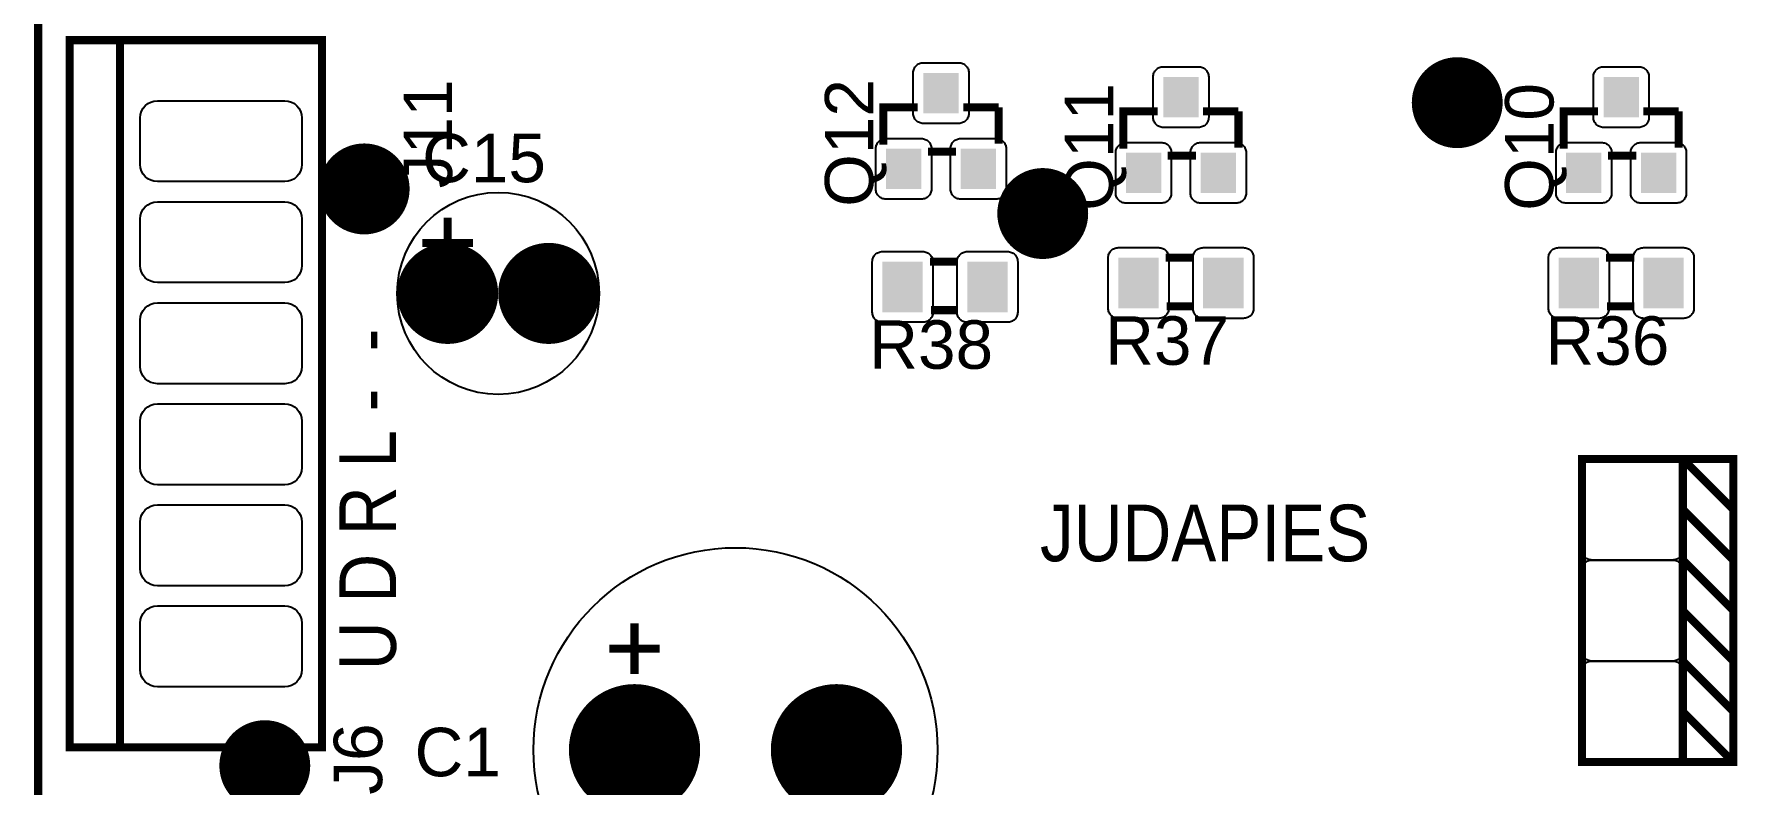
# Model space of a CAD drawing. Header units: inches. Extents: x -2.29 to 2.29, y -2.44 to 2.44.
# Drawn here: x -2.291 to -0.6, y 0.068 to 0.811 of the extents above; entities that cross this region are included whole.
import ezdxf

# ---------------------------------------------------------------- set-up
doc = ezdxf.new("R2010")
doc.units = ezdxf.units.IN
doc.layers.get('0').update_dxf_attribs({"linetype": 'CONTINUOUS'})

# ---------------------------------------------------------------- blocks, each defined once
blk = doc.blocks.new('RPAD')
blk.add_trace([(-0.5, -0.5), (-0.5, 0.5), (0.5, -0.5), (0.5, 0.5)])
blk = doc.blocks.new('EPAD')
at = {"const_width": 0.5}
blk.add_lwpolyline([(-0.25, 0, 1), (0.25, 0, 1)], format="xyb", close=True, dxfattribs=at)

msp = doc.modelspace()

# ---------------------------------------------------------------- linework, layer by layer
at = {"const_width": 0.008}
for points in [[(-2.287402, -2.440945), (2.287402, -2.440945), (2.287402, 2.440945), (-2.287402, 2.440945), (-2.287402, -2.440945)], [(-2.287402, -2.440945), (2.287402, -2.440945), (2.287402, 2.440945), (-2.287402, 2.440945), (-2.287402, -2.440945)], [(-2.287402, -2.440945), (2.287402, -2.440945), (2.287402, 2.440945), (-2.287402, 2.440945), (-2.287402, -2.440945)], [(-2.256299, 0.104724), (-2.006299, 0.104724), (-2.006299, 0.804724), (-2.256299, 0.804724), (-2.256299, 0.104724)], [(-2.256299, 0.104724), (-2.006299, 0.104724), (-2.006299, 0.804724), (-2.256299, 0.804724), (-2.256299, 0.104724)], [(-2.256299, 0.104724), (-2.006299, 0.104724), (-2.006299, 0.804724), (-2.256299, 0.804724), (-2.256299, 0.104724)], [(-2.206299, 0.104724), (-2.206299, 0.804724)], [(-2.206299, 0.104724), (-2.206299, 0.804724)], [(-2.206299, 0.104724), (-2.206299, 0.804724)], [(-1.450319, 0.701311), (-1.450319, 0.738311), (-1.416319, 0.738311)], [(-1.450319, 0.701311), (-1.450319, 0.738311), (-1.416319, 0.738311)], [(-1.450319, 0.701311), (-1.450319, 0.738311), (-1.416319, 0.738311)], [(-1.336319, 0.738311), (-1.371319, 0.738311)], [(-1.336319, 0.738311), (-1.371319, 0.738311)], [(-1.336319, 0.738311), (-1.371319, 0.738311)], [(-1.336319, 0.738311), (-1.336319, 0.702311)], [(-1.336319, 0.738311), (-1.336319, 0.702311)], [(-1.336319, 0.738311), (-1.336319, 0.702311)], [(-1.212732, 0.697374), (-1.212732, 0.734374), (-1.178732, 0.734374)], [(-1.212732, 0.697374), (-1.212732, 0.734374), (-1.178732, 0.734374)], [(-1.212732, 0.697374), (-1.212732, 0.734374), (-1.178732, 0.734374)], [(-1.098732, 0.734374), (-1.133732, 0.734374)], [(-1.098732, 0.734374), (-1.133732, 0.734374)], [(-1.098732, 0.734374), (-1.133732, 0.734374)], [(-1.098732, 0.734374), (-1.098732, 0.698374)], [(-1.098732, 0.734374), (-1.098732, 0.698374)], [(-1.098732, 0.734374), (-1.098732, 0.698374)], [(-0.776732, 0.697374), (-0.776732, 0.734374), (-0.742732, 0.734374)], [(-0.776732, 0.697374), (-0.776732, 0.734374), (-0.742732, 0.734374)], [(-0.776732, 0.697374), (-0.776732, 0.734374), (-0.742732, 0.734374)], [(-0.662732, 0.734374), (-0.697732, 0.734374)], [(-0.662732, 0.734374), (-0.697732, 0.734374)], [(-0.662732, 0.734374), (-0.697732, 0.734374)], [(-0.662732, 0.734374), (-0.662732, 0.698374)], [(-0.662732, 0.734374), (-0.662732, 0.698374)], [(-0.662732, 0.734374), (-0.662732, 0.698374)], [(-1.378319, 0.694311), (-1.406319, 0.694311)], [(-1.378319, 0.694311), (-1.406319, 0.694311)], [(-1.378319, 0.694311), (-1.406319, 0.694311)], [(-1.140732, 0.690374), (-1.168732, 0.690374)], [(-1.140732, 0.690374), (-1.168732, 0.690374)], [(-1.140732, 0.690374), (-1.168732, 0.690374)], [(-0.704732, 0.690374), (-0.732732, 0.690374)], [(-0.704732, 0.690374), (-0.732732, 0.690374)], [(-0.704732, 0.690374), (-0.732732, 0.690374)], [(-1.88189, 0.629043), (-1.88189, 0.579043)], [(-1.88189, 0.629043), (-1.88189, 0.579043)], [(-1.88189, 0.629043), (-1.88189, 0.579043)], [(-1.90689, 0.604043), (-1.85689, 0.604043)], [(-1.90689, 0.604043), (-1.85689, 0.604043)], [(-1.90689, 0.604043), (-1.85689, 0.604043)], [(-1.142732, 0.589374), (-1.170732, 0.589374)], [(-1.142732, 0.589374), (-1.170732, 0.589374)], [(-1.142732, 0.589374), (-1.170732, 0.589374)], [(-0.706732, 0.589374), (-0.734732, 0.589374)], [(-0.706732, 0.589374), (-0.734732, 0.589374)], [(-0.706732, 0.589374), (-0.734732, 0.589374)], [(-1.376382, 0.585437), (-1.404382, 0.585437)], [(-1.376382, 0.585437), (-1.404382, 0.585437)], [(-1.376382, 0.585437), (-1.404382, 0.585437)], [(-1.376382, 0.537437), (-1.403382, 0.537437)], [(-1.376382, 0.537437), (-1.403382, 0.537437)], [(-1.376382, 0.537437), (-1.403382, 0.537437)], [(-1.142732, 0.541374), (-1.169732, 0.541374)], [(-1.142732, 0.541374), (-1.169732, 0.541374)], [(-1.142732, 0.541374), (-1.169732, 0.541374)], [(-0.706732, 0.541374), (-0.733732, 0.541374)], [(-0.706732, 0.541374), (-0.733732, 0.541374)], [(-0.706732, 0.541374), (-0.733732, 0.541374)], [(-0.758661, 0.090157), (-0.658661, 0.090157), (-0.658661, 0.390157), (-0.758661, 0.390157), (-0.758661, 0.090157)], [(-0.758661, 0.090157), (-0.658661, 0.090157), (-0.658661, 0.390157), (-0.758661, 0.390157), (-0.758661, 0.090157)], [(-0.758661, 0.090157), (-0.658661, 0.090157), (-0.658661, 0.390157), (-0.758661, 0.390157), (-0.758661, 0.090157)], [(-0.658661, 0.390157), (-0.608661, 0.390157), (-0.608661, 0.090157), (-0.658661, 0.090157)], [(-0.658661, 0.390157), (-0.608661, 0.340157)], [(-0.658661, 0.390157), (-0.608661, 0.390157), (-0.608661, 0.090157), (-0.658661, 0.090157)], [(-0.658661, 0.390157), (-0.608661, 0.340157)], [(-0.658661, 0.390157), (-0.608661, 0.390157), (-0.608661, 0.090157), (-0.658661, 0.090157)], [(-0.658661, 0.390157), (-0.608661, 0.340157)], [(-0.658661, 0.340157), (-0.608661, 0.290157)], [(-0.658661, 0.340157), (-0.608661, 0.290157)], [(-0.658661, 0.340157), (-0.608661, 0.290157)], [(-0.658661, 0.290157), (-0.608661, 0.240157)], [(-0.658661, 0.290157), (-0.608661, 0.240157)], [(-0.658661, 0.290157), (-0.608661, 0.240157)], [(-0.658661, 0.240157), (-0.608661, 0.190157)], [(-0.658661, 0.240157), (-0.608661, 0.190157)], [(-0.658661, 0.240157), (-0.608661, 0.190157)], [(-1.69685, 0.227362), (-1.69685, 0.177362)], [(-1.69685, 0.227362), (-1.69685, 0.177362)], [(-1.69685, 0.227362), (-1.69685, 0.177362)], [(-1.72185, 0.202362), (-1.67185, 0.202362)], [(-1.72185, 0.202362), (-1.67185, 0.202362)], [(-1.72185, 0.202362), (-1.67185, 0.202362)], [(-0.658661, 0.190157), (-0.608661, 0.140157)], [(-0.658661, 0.190157), (-0.608661, 0.140157)], [(-0.658661, 0.190157), (-0.608661, 0.140157)], [(-0.658661, 0.140157), (-0.608661, 0.090157)], [(-0.658661, 0.140157), (-0.608661, 0.090157)], [(-0.658661, 0.140157), (-0.608661, 0.090157)]]:
    msp.add_lwpolyline(points, dxfattribs=at)
for points in [[(-1.375819, 0.722311), (-1.410819, 0.722311), (-1.411858, 0.722361), (-1.412863, 0.72251), (-1.41383, 0.722752), (-1.414754, 0.723083), (-1.415631, 0.723497), (-1.416455, 0.723992), (-1.417222, 0.724561), (-1.417928, 0.725202), (-1.418569, 0.725908), (-1.419138, 0.726675), (-1.419632, 0.727499), (-1.420047, 0.728376), (-1.420378, 0.7293), (-1.42062, 0.730267), (-1.420769, 0.731272), (-1.420819, 0.732311), (-1.420819, 0.772311), (-1.420769, 0.77335), (-1.42062, 0.774356), (-1.420378, 0.775322), (-1.420047, 0.776246), (-1.419632, 0.777123), (-1.419138, 0.777947), (-1.418569, 0.778714), (-1.417928, 0.77942), (-1.417222, 0.780061), (-1.416455, 0.78063), (-1.415631, 0.781125), (-1.414754, 0.781539), (-1.41383, 0.78187), (-1.412863, 0.782112), (-1.411858, 0.782261), (-1.410819, 0.782311), (-1.375819, 0.782311), (-1.37478, 0.782261), (-1.373774, 0.782112), (-1.372807, 0.78187), (-1.371883, 0.781539), (-1.371007, 0.781125), (-1.370183, 0.78063), (-1.369415, 0.780061), (-1.368709, 0.77942), (-1.368069, 0.778714), (-1.3675, 0.777947), (-1.367006, 0.777123), (-1.366591, 0.776246), (-1.36626, 0.775322), (-1.366018, 0.774356), (-1.365869, 0.77335), (-1.365819, 0.772311), (-1.365819, 0.732311), (-1.365869, 0.731272), (-1.366018, 0.730267), (-1.36626, 0.7293), (-1.366591, 0.728376), (-1.367006, 0.727499), (-1.3675, 0.726675), (-1.368069, 0.725908), (-1.368709, 0.725202), (-1.369415, 0.724561), (-1.370183, 0.723992), (-1.371007, 0.723497), (-1.371883, 0.723083), (-1.372807, 0.722752), (-1.373774, 0.72251), (-1.37478, 0.722361), (-1.375819, 0.722311)], [(-1.138232, 0.718374), (-1.173232, 0.718374), (-1.174272, 0.718424), (-1.175277, 0.718573), (-1.176244, 0.718815), (-1.177168, 0.719146), (-1.178044, 0.71956), (-1.178868, 0.720055), (-1.179636, 0.720624), (-1.180342, 0.721265), (-1.180982, 0.721971), (-1.181551, 0.722738), (-1.182046, 0.723562), (-1.182461, 0.724439), (-1.182791, 0.725363), (-1.183033, 0.72633), (-1.183182, 0.727335), (-1.183232, 0.728374), (-1.183232, 0.768374), (-1.183182, 0.769413), (-1.183033, 0.770419), (-1.182791, 0.771385), (-1.182461, 0.772309), (-1.182046, 0.773186), (-1.181551, 0.77401), (-1.180982, 0.774777), (-1.180342, 0.775483), (-1.179636, 0.776124), (-1.178868, 0.776693), (-1.178044, 0.777188), (-1.177168, 0.777602), (-1.176244, 0.777933), (-1.175277, 0.778175), (-1.174272, 0.778324), (-1.173232, 0.778374), (-1.138232, 0.778374), (-1.137193, 0.778324), (-1.136188, 0.778175), (-1.135221, 0.777933), (-1.134297, 0.777602), (-1.13342, 0.777188), (-1.132596, 0.776693), (-1.131829, 0.776124), (-1.131123, 0.775483), (-1.130483, 0.774777), (-1.129913, 0.77401), (-1.129419, 0.773186), (-1.129004, 0.772309), (-1.128673, 0.771385), (-1.128431, 0.770419), (-1.128283, 0.769413), (-1.128232, 0.768374), (-1.128232, 0.728374), (-1.128283, 0.727335), (-1.128431, 0.72633), (-1.128673, 0.725363), (-1.129004, 0.724439), (-1.129419, 0.723562), (-1.129913, 0.722738), (-1.130483, 0.721971), (-1.131123, 0.721265), (-1.131829, 0.720624), (-1.132596, 0.720055), (-1.13342, 0.71956), (-1.134297, 0.719146), (-1.135221, 0.718815), (-1.136188, 0.718573), (-1.137193, 0.718424), (-1.138232, 0.718374)], [(-0.702232, 0.718374), (-0.737232, 0.718374), (-0.738272, 0.718424), (-0.739277, 0.718573), (-0.740244, 0.718815), (-0.741168, 0.719146), (-0.742044, 0.71956), (-0.742868, 0.720055), (-0.743636, 0.720624), (-0.744342, 0.721265), (-0.744982, 0.721971), (-0.745551, 0.722738), (-0.746046, 0.723562), (-0.746461, 0.724439), (-0.746791, 0.725363), (-0.747033, 0.72633), (-0.747182, 0.727335), (-0.747232, 0.728374), (-0.747232, 0.768374), (-0.747182, 0.769413), (-0.747033, 0.770419), (-0.746791, 0.771385), (-0.746461, 0.772309), (-0.746046, 0.773186), (-0.745551, 0.77401), (-0.744982, 0.774777), (-0.744342, 0.775483), (-0.743636, 0.776124), (-0.742868, 0.776693), (-0.742044, 0.777188), (-0.741168, 0.777602), (-0.740244, 0.777933), (-0.739277, 0.778175), (-0.738272, 0.778324), (-0.737232, 0.778374), (-0.702232, 0.778374), (-0.701193, 0.778324), (-0.700188, 0.778175), (-0.699221, 0.777933), (-0.698297, 0.777602), (-0.69742, 0.777188), (-0.696596, 0.776693), (-0.695829, 0.776124), (-0.695123, 0.775483), (-0.694483, 0.774777), (-0.693913, 0.77401), (-0.693419, 0.773186), (-0.693004, 0.772309), (-0.692673, 0.771385), (-0.692431, 0.770419), (-0.692283, 0.769413), (-0.692232, 0.768374), (-0.692232, 0.728374), (-0.692283, 0.727335), (-0.692431, 0.72633), (-0.692673, 0.725363), (-0.693004, 0.724439), (-0.693419, 0.723562), (-0.693913, 0.722738), (-0.694483, 0.721971), (-0.695123, 0.721265), (-0.695829, 0.720624), (-0.696596, 0.720055), (-0.69742, 0.71956), (-0.698297, 0.719146), (-0.699221, 0.718815), (-0.700188, 0.718573), (-0.701193, 0.718424), (-0.702232, 0.718374)], [(-2.186299, 0.681724), (-2.186299, 0.727724), (-2.185961, 0.7312), (-2.184988, 0.734415), (-2.183442, 0.737306), (-2.181385, 0.73981), (-2.17888, 0.741867), (-2.175989, 0.743413), (-2.172775, 0.744386), (-2.169299, 0.744724), (-2.043299, 0.744724), (-2.039823, 0.744386), (-2.036609, 0.743413), (-2.033718, 0.741867), (-2.031213, 0.73981), (-2.029157, 0.737306), (-2.027611, 0.734415), (-2.026637, 0.7312), (-2.026299, 0.727724), (-2.026299, 0.681724), (-2.026637, 0.678248), (-2.027611, 0.675034), (-2.029157, 0.672143), (-2.031213, 0.669639), (-2.033718, 0.667582), (-2.036609, 0.666036), (-2.039823, 0.665063), (-2.043299, 0.664724), (-2.169299, 0.664724), (-2.172775, 0.665063), (-2.175989, 0.666036), (-2.17888, 0.667582), (-2.181385, 0.669639), (-2.183442, 0.672143), (-2.184988, 0.675034), (-2.185961, 0.678248), (-2.186299, 0.681724)], [(-1.412819, 0.647311), (-1.447819, 0.647311), (-1.448858, 0.647361), (-1.449863, 0.64751), (-1.45083, 0.647752), (-1.451754, 0.648083), (-1.452631, 0.648497), (-1.453455, 0.648992), (-1.454222, 0.649561), (-1.454928, 0.650202), (-1.455569, 0.650908), (-1.456138, 0.651675), (-1.456632, 0.652499), (-1.457047, 0.653376), (-1.457378, 0.6543), (-1.45762, 0.655267), (-1.457769, 0.656272), (-1.457819, 0.657311), (-1.457819, 0.697311), (-1.457769, 0.69835), (-1.45762, 0.699356), (-1.457378, 0.700322), (-1.457047, 0.701246), (-1.456632, 0.702123), (-1.456138, 0.702947), (-1.455569, 0.703714), (-1.454928, 0.70442), (-1.454222, 0.705061), (-1.453455, 0.70563), (-1.452631, 0.706125), (-1.451754, 0.706539), (-1.45083, 0.70687), (-1.449863, 0.707112), (-1.448858, 0.707261), (-1.447819, 0.707311), (-1.412819, 0.707311), (-1.41178, 0.707261), (-1.410774, 0.707112), (-1.409807, 0.70687), (-1.408883, 0.706539), (-1.408007, 0.706125), (-1.407183, 0.70563), (-1.406415, 0.705061), (-1.405709, 0.70442), (-1.405069, 0.703714), (-1.4045, 0.702947), (-1.404006, 0.702123), (-1.403591, 0.701246), (-1.40326, 0.700322), (-1.403018, 0.699356), (-1.402869, 0.69835), (-1.402819, 0.697311), (-1.402819, 0.657311), (-1.402869, 0.656272), (-1.403018, 0.655267), (-1.40326, 0.6543), (-1.403591, 0.653376), (-1.404006, 0.652499), (-1.4045, 0.651675), (-1.405069, 0.650908), (-1.405709, 0.650202), (-1.406415, 0.649561), (-1.407183, 0.648992), (-1.408007, 0.648497), (-1.408883, 0.648083), (-1.409807, 0.647752), (-1.410774, 0.64751), (-1.41178, 0.647361), (-1.412819, 0.647311)], [(-1.338819, 0.647311), (-1.373819, 0.647311), (-1.374858, 0.647361), (-1.375863, 0.64751), (-1.37683, 0.647752), (-1.377754, 0.648083), (-1.378631, 0.648497), (-1.379455, 0.648992), (-1.380222, 0.649561), (-1.380928, 0.650202), (-1.381569, 0.650908), (-1.382138, 0.651675), (-1.382632, 0.652499), (-1.383047, 0.653376), (-1.383378, 0.6543), (-1.38362, 0.655267), (-1.383769, 0.656272), (-1.383819, 0.657311), (-1.383819, 0.697311), (-1.383769, 0.69835), (-1.38362, 0.699356), (-1.383378, 0.700322), (-1.383047, 0.701246), (-1.382632, 0.702123), (-1.382138, 0.702947), (-1.381569, 0.703714), (-1.380928, 0.70442), (-1.380222, 0.705061), (-1.379455, 0.70563), (-1.378631, 0.706125), (-1.377754, 0.706539), (-1.37683, 0.70687), (-1.375863, 0.707112), (-1.374858, 0.707261), (-1.373819, 0.707311), (-1.338819, 0.707311), (-1.33778, 0.707261), (-1.336774, 0.707112), (-1.335807, 0.70687), (-1.334883, 0.706539), (-1.334007, 0.706125), (-1.333183, 0.70563), (-1.332415, 0.705061), (-1.331709, 0.70442), (-1.331069, 0.703714), (-1.3305, 0.702947), (-1.330006, 0.702123), (-1.329591, 0.701246), (-1.32926, 0.700322), (-1.329018, 0.699356), (-1.328869, 0.69835), (-1.328819, 0.697311), (-1.328819, 0.657311), (-1.328869, 0.656272), (-1.329018, 0.655267), (-1.32926, 0.6543), (-1.329591, 0.653376), (-1.330006, 0.652499), (-1.3305, 0.651675), (-1.331069, 0.650908), (-1.331709, 0.650202), (-1.332415, 0.649561), (-1.333183, 0.648992), (-1.334007, 0.648497), (-1.334883, 0.648083), (-1.335807, 0.647752), (-1.336774, 0.64751), (-1.33778, 0.647361), (-1.338819, 0.647311)], [(-1.175232, 0.643374), (-1.210232, 0.643374), (-1.211272, 0.643424), (-1.212277, 0.643573), (-1.213244, 0.643815), (-1.214168, 0.644146), (-1.215044, 0.64456), (-1.215868, 0.645055), (-1.216636, 0.645624), (-1.217342, 0.646265), (-1.217982, 0.646971), (-1.218551, 0.647738), (-1.219046, 0.648562), (-1.219461, 0.649439), (-1.219791, 0.650363), (-1.220033, 0.65133), (-1.220182, 0.652335), (-1.220232, 0.653374), (-1.220232, 0.693374), (-1.220182, 0.694413), (-1.220033, 0.695419), (-1.219791, 0.696385), (-1.219461, 0.697309), (-1.219046, 0.698186), (-1.218551, 0.69901), (-1.217982, 0.699777), (-1.217342, 0.700483), (-1.216636, 0.701124), (-1.215868, 0.701693), (-1.215044, 0.702188), (-1.214168, 0.702602), (-1.213244, 0.702933), (-1.212277, 0.703175), (-1.211272, 0.703324), (-1.210232, 0.703374), (-1.175232, 0.703374), (-1.174193, 0.703324), (-1.173188, 0.703175), (-1.172221, 0.702933), (-1.171297, 0.702602), (-1.17042, 0.702188), (-1.169596, 0.701693), (-1.168829, 0.701124), (-1.168123, 0.700483), (-1.167483, 0.699777), (-1.166913, 0.69901), (-1.166419, 0.698186), (-1.166004, 0.697309), (-1.165673, 0.696385), (-1.165431, 0.695419), (-1.165283, 0.694413), (-1.165232, 0.693374), (-1.165232, 0.653374), (-1.165283, 0.652335), (-1.165431, 0.65133), (-1.165673, 0.650363), (-1.166004, 0.649439), (-1.166419, 0.648562), (-1.166913, 0.647738), (-1.167483, 0.646971), (-1.168123, 0.646265), (-1.168829, 0.645624), (-1.169596, 0.645055), (-1.17042, 0.64456), (-1.171297, 0.644146), (-1.172221, 0.643815), (-1.173188, 0.643573), (-1.174193, 0.643424), (-1.175232, 0.643374)], [(-1.101232, 0.643374), (-1.136232, 0.643374), (-1.137272, 0.643424), (-1.138277, 0.643573), (-1.139244, 0.643815), (-1.140168, 0.644146), (-1.141044, 0.64456), (-1.141868, 0.645055), (-1.142636, 0.645624), (-1.143342, 0.646265), (-1.143982, 0.646971), (-1.144551, 0.647738), (-1.145046, 0.648562), (-1.145461, 0.649439), (-1.145791, 0.650363), (-1.146033, 0.65133), (-1.146182, 0.652335), (-1.146232, 0.653374), (-1.146232, 0.693374), (-1.146182, 0.694413), (-1.146033, 0.695419), (-1.145791, 0.696385), (-1.145461, 0.697309), (-1.145046, 0.698186), (-1.144551, 0.69901), (-1.143982, 0.699777), (-1.143342, 0.700483), (-1.142636, 0.701124), (-1.141868, 0.701693), (-1.141044, 0.702188), (-1.140168, 0.702602), (-1.139244, 0.702933), (-1.138277, 0.703175), (-1.137272, 0.703324), (-1.136232, 0.703374), (-1.101232, 0.703374), (-1.100193, 0.703324), (-1.099188, 0.703175), (-1.098221, 0.702933), (-1.097297, 0.702602), (-1.09642, 0.702188), (-1.095596, 0.701693), (-1.094829, 0.701124), (-1.094123, 0.700483), (-1.093483, 0.699777), (-1.092913, 0.69901), (-1.092419, 0.698186), (-1.092004, 0.697309), (-1.091673, 0.696385), (-1.091431, 0.695419), (-1.091283, 0.694413), (-1.091232, 0.693374), (-1.091232, 0.653374), (-1.091283, 0.652335), (-1.091431, 0.65133), (-1.091673, 0.650363), (-1.092004, 0.649439), (-1.092419, 0.648562), (-1.092913, 0.647738), (-1.093483, 0.646971), (-1.094123, 0.646265), (-1.094829, 0.645624), (-1.095596, 0.645055), (-1.09642, 0.64456), (-1.097297, 0.644146), (-1.098221, 0.643815), (-1.099188, 0.643573), (-1.100193, 0.643424), (-1.101232, 0.643374)], [(-0.739232, 0.643374), (-0.774232, 0.643374), (-0.775272, 0.643424), (-0.776277, 0.643573), (-0.777244, 0.643815), (-0.778168, 0.644146), (-0.779044, 0.64456), (-0.779868, 0.645055), (-0.780636, 0.645624), (-0.781342, 0.646265), (-0.781982, 0.646971), (-0.782551, 0.647738), (-0.783046, 0.648562), (-0.783461, 0.649439), (-0.783791, 0.650363), (-0.784033, 0.65133), (-0.784182, 0.652335), (-0.784232, 0.653374), (-0.784232, 0.693374), (-0.784182, 0.694413), (-0.784033, 0.695419), (-0.783791, 0.696385), (-0.783461, 0.697309), (-0.783046, 0.698186), (-0.782551, 0.69901), (-0.781982, 0.699777), (-0.781342, 0.700483), (-0.780636, 0.701124), (-0.779868, 0.701693), (-0.779044, 0.702188), (-0.778168, 0.702602), (-0.777244, 0.702933), (-0.776277, 0.703175), (-0.775272, 0.703324), (-0.774232, 0.703374), (-0.739232, 0.703374), (-0.738193, 0.703324), (-0.737188, 0.703175), (-0.736221, 0.702933), (-0.735297, 0.702602), (-0.73442, 0.702188), (-0.733596, 0.701693), (-0.732829, 0.701124), (-0.732123, 0.700483), (-0.731483, 0.699777), (-0.730913, 0.69901), (-0.730419, 0.698186), (-0.730004, 0.697309), (-0.729673, 0.696385), (-0.729431, 0.695419), (-0.729283, 0.694413), (-0.729232, 0.693374), (-0.729232, 0.653374), (-0.729283, 0.652335), (-0.729431, 0.65133), (-0.729673, 0.650363), (-0.730004, 0.649439), (-0.730419, 0.648562), (-0.730913, 0.647738), (-0.731483, 0.646971), (-0.732123, 0.646265), (-0.732829, 0.645624), (-0.733596, 0.645055), (-0.73442, 0.64456), (-0.735297, 0.644146), (-0.736221, 0.643815), (-0.737188, 0.643573), (-0.738193, 0.643424), (-0.739232, 0.643374)], [(-0.665232, 0.643374), (-0.700232, 0.643374), (-0.701272, 0.643424), (-0.702277, 0.643573), (-0.703244, 0.643815), (-0.704168, 0.644146), (-0.705044, 0.64456), (-0.705868, 0.645055), (-0.706636, 0.645624), (-0.707342, 0.646265), (-0.707982, 0.646971), (-0.708551, 0.647738), (-0.709046, 0.648562), (-0.709461, 0.649439), (-0.709791, 0.650363), (-0.710033, 0.65133), (-0.710182, 0.652335), (-0.710232, 0.653374), (-0.710232, 0.693374), (-0.710182, 0.694413), (-0.710033, 0.695419), (-0.709791, 0.696385), (-0.709461, 0.697309), (-0.709046, 0.698186), (-0.708551, 0.69901), (-0.707982, 0.699777), (-0.707342, 0.700483), (-0.706636, 0.701124), (-0.705868, 0.701693), (-0.705044, 0.702188), (-0.704168, 0.702602), (-0.703244, 0.702933), (-0.702277, 0.703175), (-0.701272, 0.703324), (-0.700232, 0.703374), (-0.665232, 0.703374), (-0.664193, 0.703324), (-0.663188, 0.703175), (-0.662221, 0.702933), (-0.661297, 0.702602), (-0.66042, 0.702188), (-0.659596, 0.701693), (-0.658829, 0.701124), (-0.658123, 0.700483), (-0.657483, 0.699777), (-0.656913, 0.69901), (-0.656419, 0.698186), (-0.656004, 0.697309), (-0.655673, 0.696385), (-0.655431, 0.695419), (-0.655283, 0.694413), (-0.655232, 0.693374), (-0.655232, 0.653374), (-0.655283, 0.652335), (-0.655431, 0.65133), (-0.655673, 0.650363), (-0.656004, 0.649439), (-0.656419, 0.648562), (-0.656913, 0.647738), (-0.657483, 0.646971), (-0.658123, 0.646265), (-0.658829, 0.645624), (-0.659596, 0.645055), (-0.66042, 0.64456), (-0.661297, 0.644146), (-0.662221, 0.643815), (-0.663188, 0.643573), (-0.664193, 0.643424), (-0.665232, 0.643374)], [(-2.186299, 0.581724), (-2.186299, 0.627724), (-2.185961, 0.6312), (-2.184988, 0.634415), (-2.183442, 0.637306), (-2.181385, 0.63981), (-2.17888, 0.641867), (-2.175989, 0.643413), (-2.172775, 0.644386), (-2.169299, 0.644724), (-2.043299, 0.644724), (-2.039823, 0.644386), (-2.036609, 0.643413), (-2.033718, 0.641867), (-2.031213, 0.63981), (-2.029157, 0.637306), (-2.027611, 0.634415), (-2.026637, 0.6312), (-2.026299, 0.627724), (-2.026299, 0.581724), (-2.026637, 0.578248), (-2.027611, 0.575034), (-2.029157, 0.572143), (-2.031213, 0.569639), (-2.033718, 0.567582), (-2.036609, 0.566036), (-2.039823, 0.565063), (-2.043299, 0.564724), (-2.169299, 0.564724), (-2.172775, 0.565063), (-2.175989, 0.566036), (-2.17888, 0.567582), (-2.181385, 0.569639), (-2.183442, 0.572143), (-2.184988, 0.575034), (-2.185961, 0.578248), (-2.186299, 0.581724)], [(-1.411382, 0.525437), (-1.451382, 0.525437), (-1.452421, 0.525487), (-1.453426, 0.525636), (-1.454393, 0.525878), (-1.455317, 0.526209), (-1.456194, 0.526623), (-1.457018, 0.527118), (-1.457785, 0.527687), (-1.458491, 0.528328), (-1.459131, 0.529034), (-1.459701, 0.529801), (-1.460195, 0.530625), (-1.46061, 0.531502), (-1.460941, 0.532426), (-1.461183, 0.533393), (-1.461331, 0.534398), (-1.461382, 0.535437), (-1.461382, 0.585437), (-1.461331, 0.586476), (-1.461183, 0.587481), (-1.460941, 0.588448), (-1.46061, 0.589372), (-1.460195, 0.590249), (-1.459701, 0.591073), (-1.459131, 0.59184), (-1.458491, 0.592546), (-1.457785, 0.593187), (-1.457018, 0.593756), (-1.456194, 0.594251), (-1.455317, 0.594665), (-1.454393, 0.594996), (-1.453426, 0.595238), (-1.452421, 0.595387), (-1.451382, 0.595437), (-1.411382, 0.595437), (-1.410343, 0.595387), (-1.409337, 0.595238), (-1.40837, 0.594996), (-1.407446, 0.594665), (-1.40657, 0.594251), (-1.405746, 0.593756), (-1.404978, 0.593187), (-1.404272, 0.592546), (-1.403632, 0.59184), (-1.403063, 0.591073), (-1.402569, 0.590249), (-1.402154, 0.589372), (-1.401823, 0.588448), (-1.401581, 0.587481), (-1.401432, 0.586476), (-1.401382, 0.585437), (-1.401382, 0.535437), (-1.401432, 0.534398), (-1.401581, 0.533393), (-1.401823, 0.532426), (-1.402154, 0.531502), (-1.402569, 0.530625), (-1.403063, 0.529801), (-1.403632, 0.529034), (-1.404272, 0.528328), (-1.404978, 0.527687), (-1.405746, 0.527118), (-1.40657, 0.526623), (-1.407446, 0.526209), (-1.40837, 0.525878), (-1.409337, 0.525636), (-1.410343, 0.525487), (-1.411382, 0.525437)], [(-1.327382, 0.525437), (-1.367382, 0.525437), (-1.368421, 0.525487), (-1.369426, 0.525636), (-1.370393, 0.525878), (-1.371317, 0.526209), (-1.372194, 0.526623), (-1.373018, 0.527118), (-1.373785, 0.527687), (-1.374491, 0.528328), (-1.375131, 0.529034), (-1.375701, 0.529801), (-1.376195, 0.530625), (-1.37661, 0.531502), (-1.376941, 0.532426), (-1.377183, 0.533393), (-1.377331, 0.534398), (-1.377382, 0.535437), (-1.377382, 0.585437), (-1.377331, 0.586476), (-1.377183, 0.587481), (-1.376941, 0.588448), (-1.37661, 0.589372), (-1.376195, 0.590249), (-1.375701, 0.591073), (-1.375131, 0.59184), (-1.374491, 0.592546), (-1.373785, 0.593187), (-1.373018, 0.593756), (-1.372194, 0.594251), (-1.371317, 0.594665), (-1.370393, 0.594996), (-1.369426, 0.595238), (-1.368421, 0.595387), (-1.367382, 0.595437), (-1.327382, 0.595437), (-1.326343, 0.595387), (-1.325337, 0.595238), (-1.32437, 0.594996), (-1.323446, 0.594665), (-1.32257, 0.594251), (-1.321746, 0.593756), (-1.320978, 0.593187), (-1.320272, 0.592546), (-1.319632, 0.59184), (-1.319063, 0.591073), (-1.318569, 0.590249), (-1.318154, 0.589372), (-1.317823, 0.588448), (-1.317581, 0.587481), (-1.317432, 0.586476), (-1.317382, 0.585437), (-1.317382, 0.535437), (-1.317432, 0.534398), (-1.317581, 0.533393), (-1.317823, 0.532426), (-1.318154, 0.531502), (-1.318569, 0.530625), (-1.319063, 0.529801), (-1.319632, 0.529034), (-1.320272, 0.528328), (-1.320978, 0.527687), (-1.321746, 0.527118), (-1.32257, 0.526623), (-1.323446, 0.526209), (-1.32437, 0.525878), (-1.325337, 0.525636), (-1.326343, 0.525487), (-1.327382, 0.525437)], [(-1.177732, 0.529374), (-1.217732, 0.529374), (-1.218772, 0.529424), (-1.219777, 0.529573), (-1.220744, 0.529815), (-1.221668, 0.530146), (-1.222544, 0.53056), (-1.223368, 0.531055), (-1.224136, 0.531624), (-1.224842, 0.532265), (-1.225482, 0.532971), (-1.226051, 0.533738), (-1.226546, 0.534562), (-1.226961, 0.535439), (-1.227291, 0.536363), (-1.227533, 0.53733), (-1.227682, 0.538335), (-1.227732, 0.539374), (-1.227732, 0.589374), (-1.227682, 0.590413), (-1.227533, 0.591419), (-1.227291, 0.592385), (-1.226961, 0.593309), (-1.226546, 0.594186), (-1.226051, 0.59501), (-1.225482, 0.595777), (-1.224842, 0.596483), (-1.224136, 0.597124), (-1.223368, 0.597693), (-1.222544, 0.598188), (-1.221668, 0.598602), (-1.220744, 0.598933), (-1.219777, 0.599175), (-1.218772, 0.599324), (-1.217732, 0.599374), (-1.177732, 0.599374), (-1.176693, 0.599324), (-1.175688, 0.599175), (-1.174721, 0.598933), (-1.173797, 0.598602), (-1.17292, 0.598188), (-1.172096, 0.597693), (-1.171329, 0.597124), (-1.170623, 0.596483), (-1.169983, 0.595777), (-1.169413, 0.59501), (-1.168919, 0.594186), (-1.168504, 0.593309), (-1.168173, 0.592385), (-1.167931, 0.591419), (-1.167783, 0.590413), (-1.167732, 0.589374), (-1.167732, 0.539374), (-1.167783, 0.538335), (-1.167931, 0.53733), (-1.168173, 0.536363), (-1.168504, 0.535439), (-1.168919, 0.534562), (-1.169413, 0.533738), (-1.169983, 0.532971), (-1.170623, 0.532265), (-1.171329, 0.531624), (-1.172096, 0.531055), (-1.17292, 0.53056), (-1.173797, 0.530146), (-1.174721, 0.529815), (-1.175688, 0.529573), (-1.176693, 0.529424), (-1.177732, 0.529374)], [(-1.093732, 0.529374), (-1.133732, 0.529374), (-1.134772, 0.529424), (-1.135777, 0.529573), (-1.136744, 0.529815), (-1.137668, 0.530146), (-1.138544, 0.53056), (-1.139368, 0.531055), (-1.140136, 0.531624), (-1.140842, 0.532265), (-1.141482, 0.532971), (-1.142051, 0.533738), (-1.142546, 0.534562), (-1.142961, 0.535439), (-1.143291, 0.536363), (-1.143533, 0.53733), (-1.143682, 0.538335), (-1.143732, 0.539374), (-1.143732, 0.589374), (-1.143682, 0.590413), (-1.143533, 0.591419), (-1.143291, 0.592385), (-1.142961, 0.593309), (-1.142546, 0.594186), (-1.142051, 0.59501), (-1.141482, 0.595777), (-1.140842, 0.596483), (-1.140136, 0.597124), (-1.139368, 0.597693), (-1.138544, 0.598188), (-1.137668, 0.598602), (-1.136744, 0.598933), (-1.135777, 0.599175), (-1.134772, 0.599324), (-1.133732, 0.599374), (-1.093732, 0.599374), (-1.092693, 0.599324), (-1.091688, 0.599175), (-1.090721, 0.598933), (-1.089797, 0.598602), (-1.08892, 0.598188), (-1.088096, 0.597693), (-1.087329, 0.597124), (-1.086623, 0.596483), (-1.085983, 0.595777), (-1.085413, 0.59501), (-1.084919, 0.594186), (-1.084504, 0.593309), (-1.084173, 0.592385), (-1.083931, 0.591419), (-1.083783, 0.590413), (-1.083732, 0.589374), (-1.083732, 0.539374), (-1.083783, 0.538335), (-1.083931, 0.53733), (-1.084173, 0.536363), (-1.084504, 0.535439), (-1.084919, 0.534562), (-1.085413, 0.533738), (-1.085983, 0.532971), (-1.086623, 0.532265), (-1.087329, 0.531624), (-1.088096, 0.531055), (-1.08892, 0.53056), (-1.089797, 0.530146), (-1.090721, 0.529815), (-1.091688, 0.529573), (-1.092693, 0.529424), (-1.093732, 0.529374)], [(-0.741732, 0.529374), (-0.781732, 0.529374), (-0.782772, 0.529424), (-0.783777, 0.529573), (-0.784744, 0.529815), (-0.785668, 0.530146), (-0.786544, 0.53056), (-0.787368, 0.531055), (-0.788136, 0.531624), (-0.788842, 0.532265), (-0.789482, 0.532971), (-0.790051, 0.533738), (-0.790546, 0.534562), (-0.790961, 0.535439), (-0.791291, 0.536363), (-0.791533, 0.53733), (-0.791682, 0.538335), (-0.791732, 0.539374), (-0.791732, 0.589374), (-0.791682, 0.590413), (-0.791533, 0.591419), (-0.791291, 0.592385), (-0.790961, 0.593309), (-0.790546, 0.594186), (-0.790051, 0.59501), (-0.789482, 0.595777), (-0.788842, 0.596483), (-0.788136, 0.597124), (-0.787368, 0.597693), (-0.786544, 0.598188), (-0.785668, 0.598602), (-0.784744, 0.598933), (-0.783777, 0.599175), (-0.782772, 0.599324), (-0.781732, 0.599374), (-0.741732, 0.599374), (-0.740693, 0.599324), (-0.739688, 0.599175), (-0.738721, 0.598933), (-0.737797, 0.598602), (-0.73692, 0.598188), (-0.736096, 0.597693), (-0.735329, 0.597124), (-0.734623, 0.596483), (-0.733983, 0.595777), (-0.733413, 0.59501), (-0.732919, 0.594186), (-0.732504, 0.593309), (-0.732173, 0.592385), (-0.731931, 0.591419), (-0.731783, 0.590413), (-0.731732, 0.589374), (-0.731732, 0.539374), (-0.731783, 0.538335), (-0.731931, 0.53733), (-0.732173, 0.536363), (-0.732504, 0.535439), (-0.732919, 0.534562), (-0.733413, 0.533738), (-0.733983, 0.532971), (-0.734623, 0.532265), (-0.735329, 0.531624), (-0.736096, 0.531055), (-0.73692, 0.53056), (-0.737797, 0.530146), (-0.738721, 0.529815), (-0.739688, 0.529573), (-0.740693, 0.529424), (-0.741732, 0.529374)], [(-0.657732, 0.529374), (-0.697732, 0.529374), (-0.698772, 0.529424), (-0.699777, 0.529573), (-0.700744, 0.529815), (-0.701668, 0.530146), (-0.702544, 0.53056), (-0.703368, 0.531055), (-0.704136, 0.531624), (-0.704842, 0.532265), (-0.705482, 0.532971), (-0.706051, 0.533738), (-0.706546, 0.534562), (-0.706961, 0.535439), (-0.707291, 0.536363), (-0.707533, 0.53733), (-0.707682, 0.538335), (-0.707732, 0.539374), (-0.707732, 0.589374), (-0.707682, 0.590413), (-0.707533, 0.591419), (-0.707291, 0.592385), (-0.706961, 0.593309), (-0.706546, 0.594186), (-0.706051, 0.59501), (-0.705482, 0.595777), (-0.704842, 0.596483), (-0.704136, 0.597124), (-0.703368, 0.597693), (-0.702544, 0.598188), (-0.701668, 0.598602), (-0.700744, 0.598933), (-0.699777, 0.599175), (-0.698772, 0.599324), (-0.697732, 0.599374), (-0.657732, 0.599374), (-0.656693, 0.599324), (-0.655688, 0.599175), (-0.654721, 0.598933), (-0.653797, 0.598602), (-0.65292, 0.598188), (-0.652096, 0.597693), (-0.651329, 0.597124), (-0.650623, 0.596483), (-0.649983, 0.595777), (-0.649413, 0.59501), (-0.648919, 0.594186), (-0.648504, 0.593309), (-0.648173, 0.592385), (-0.647931, 0.591419), (-0.647783, 0.590413), (-0.647732, 0.589374), (-0.647732, 0.539374), (-0.647783, 0.538335), (-0.647931, 0.53733), (-0.648173, 0.536363), (-0.648504, 0.535439), (-0.648919, 0.534562), (-0.649413, 0.533738), (-0.649983, 0.532971), (-0.650623, 0.532265), (-0.651329, 0.531624), (-0.652096, 0.531055), (-0.65292, 0.53056), (-0.653797, 0.530146), (-0.654721, 0.529815), (-0.655688, 0.529573), (-0.656693, 0.529424), (-0.657732, 0.529374)], [(-2.186299, 0.481724), (-2.186299, 0.527724), (-2.185961, 0.5312), (-2.184988, 0.534415), (-2.183442, 0.537306), (-2.181385, 0.53981), (-2.17888, 0.541867), (-2.175989, 0.543413), (-2.172775, 0.544386), (-2.169299, 0.544724), (-2.043299, 0.544724), (-2.039823, 0.544386), (-2.036609, 0.543413), (-2.033718, 0.541867), (-2.031213, 0.53981), (-2.029157, 0.537306), (-2.027611, 0.534415), (-2.026637, 0.5312), (-2.026299, 0.527724), (-2.026299, 0.481724), (-2.026637, 0.478248), (-2.027611, 0.475034), (-2.029157, 0.472143), (-2.031213, 0.469639), (-2.033718, 0.467582), (-2.036609, 0.466036), (-2.039823, 0.465063), (-2.043299, 0.464724), (-2.169299, 0.464724), (-2.172775, 0.465063), (-2.175989, 0.466036), (-2.17888, 0.467582), (-2.181385, 0.469639), (-2.183442, 0.472143), (-2.184988, 0.475034), (-2.185961, 0.478248), (-2.186299, 0.481724)], [(-2.186299, 0.381724), (-2.186299, 0.427724), (-2.185961, 0.4312), (-2.184988, 0.434415), (-2.183442, 0.437306), (-2.181385, 0.43981), (-2.17888, 0.441867), (-2.175989, 0.443413), (-2.172775, 0.444386), (-2.169299, 0.444724), (-2.043299, 0.444724), (-2.039823, 0.444386), (-2.036609, 0.443413), (-2.033718, 0.441867), (-2.031213, 0.43981), (-2.029157, 0.437306), (-2.027611, 0.434415), (-2.026637, 0.4312), (-2.026299, 0.427724), (-2.026299, 0.381724), (-2.026637, 0.378248), (-2.027611, 0.375034), (-2.029157, 0.372143), (-2.031213, 0.369639), (-2.033718, 0.367582), (-2.036609, 0.366036), (-2.039823, 0.365063), (-2.043299, 0.364724), (-2.169299, 0.364724), (-2.172775, 0.365063), (-2.175989, 0.366036), (-2.17888, 0.367582), (-2.181385, 0.369639), (-2.183442, 0.372143), (-2.184988, 0.375034), (-2.185961, 0.378248), (-2.186299, 0.381724)], [(-0.658661, 0.380157), (-0.658661, 0.300157), (-0.658712, 0.299118), (-0.65886, 0.298113), (-0.659102, 0.297146), (-0.659433, 0.296222), (-0.659848, 0.295346), (-0.660343, 0.294522), (-0.660912, 0.293754), (-0.661552, 0.293048), (-0.662258, 0.292408), (-0.663026, 0.291839), (-0.66385, 0.291344), (-0.664726, 0.290929), (-0.66565, 0.290598), (-0.666617, 0.290356), (-0.667622, 0.290208), (-0.668661, 0.290157), (-0.748661, 0.290157), (-0.749701, 0.290208), (-0.750706, 0.290356), (-0.751673, 0.290598), (-0.752597, 0.290929), (-0.753473, 0.291344), (-0.754297, 0.291839), (-0.755065, 0.292408), (-0.755771, 0.293048), (-0.756411, 0.293754), (-0.75698, 0.294522), (-0.757475, 0.295346), (-0.75789, 0.296222), (-0.75822, 0.297146), (-0.758463, 0.298113), (-0.758611, 0.299118), (-0.758661, 0.300157), (-0.758661, 0.380157), (-0.758611, 0.381197), (-0.758463, 0.382202), (-0.75822, 0.383169), (-0.75789, 0.384093), (-0.757475, 0.384969), (-0.75698, 0.385793), (-0.756411, 0.386561), (-0.755771, 0.387267), (-0.755065, 0.387907), (-0.754297, 0.388476), (-0.753473, 0.388971), (-0.752597, 0.389386), (-0.751673, 0.389717), (-0.750706, 0.389959), (-0.749701, 0.390107), (-0.748661, 0.390157), (-0.668661, 0.390157), (-0.667622, 0.390107), (-0.666617, 0.389959), (-0.66565, 0.389717), (-0.664726, 0.389386), (-0.66385, 0.388971), (-0.663026, 0.388476), (-0.662258, 0.387907), (-0.661552, 0.387267), (-0.660912, 0.386561), (-0.660343, 0.385793), (-0.659848, 0.384969), (-0.659433, 0.384093), (-0.659102, 0.383169), (-0.65886, 0.382202), (-0.658712, 0.381197), (-0.658661, 0.380157)], [(-2.186299, 0.281724), (-2.186299, 0.327724), (-2.185961, 0.3312), (-2.184988, 0.334415), (-2.183442, 0.337306), (-2.181385, 0.33981), (-2.17888, 0.341867), (-2.175989, 0.343413), (-2.172775, 0.344386), (-2.169299, 0.344724), (-2.043299, 0.344724), (-2.039823, 0.344386), (-2.036609, 0.343413), (-2.033718, 0.341867), (-2.031213, 0.33981), (-2.029157, 0.337306), (-2.027611, 0.334415), (-2.026637, 0.3312), (-2.026299, 0.327724), (-2.026299, 0.281724), (-2.026637, 0.278248), (-2.027611, 0.275034), (-2.029157, 0.272143), (-2.031213, 0.269639), (-2.033718, 0.267582), (-2.036609, 0.266036), (-2.039823, 0.265063), (-2.043299, 0.264724), (-2.169299, 0.264724), (-2.172775, 0.265063), (-2.175989, 0.266036), (-2.17888, 0.267582), (-2.181385, 0.269639), (-2.183442, 0.272143), (-2.184988, 0.275034), (-2.185961, 0.278248), (-2.186299, 0.281724)], [(-0.658661, 0.280157), (-0.658661, 0.200157), (-0.658712, 0.199118), (-0.65886, 0.198113), (-0.659102, 0.197146), (-0.659433, 0.196222), (-0.659848, 0.195346), (-0.660343, 0.194522), (-0.660912, 0.193754), (-0.661552, 0.193048), (-0.662258, 0.192408), (-0.663026, 0.191839), (-0.66385, 0.191344), (-0.664726, 0.190929), (-0.66565, 0.190598), (-0.666617, 0.190356), (-0.667622, 0.190208), (-0.668661, 0.190157), (-0.748661, 0.190157), (-0.749701, 0.190208), (-0.750706, 0.190356), (-0.751673, 0.190598), (-0.752597, 0.190929), (-0.753473, 0.191344), (-0.754297, 0.191839), (-0.755065, 0.192408), (-0.755771, 0.193048), (-0.756411, 0.193754), (-0.75698, 0.194522), (-0.757475, 0.195346), (-0.75789, 0.196222), (-0.75822, 0.197146), (-0.758463, 0.198113), (-0.758611, 0.199118), (-0.758661, 0.200157), (-0.758661, 0.280157), (-0.758611, 0.281197), (-0.758463, 0.282202), (-0.75822, 0.283169), (-0.75789, 0.284093), (-0.757475, 0.284969), (-0.75698, 0.285793), (-0.756411, 0.286561), (-0.755771, 0.287267), (-0.755065, 0.287907), (-0.754297, 0.288476), (-0.753473, 0.288971), (-0.752597, 0.289386), (-0.751673, 0.289717), (-0.750706, 0.289959), (-0.749701, 0.290107), (-0.748661, 0.290157), (-0.668661, 0.290157), (-0.667622, 0.290107), (-0.666617, 0.289959), (-0.66565, 0.289717), (-0.664726, 0.289386), (-0.66385, 0.288971), (-0.663026, 0.288476), (-0.662258, 0.287907), (-0.661552, 0.287267), (-0.660912, 0.286561), (-0.660343, 0.285793), (-0.659848, 0.284969), (-0.659433, 0.284093), (-0.659102, 0.283169), (-0.65886, 0.282202), (-0.658712, 0.281197), (-0.658661, 0.280157)], [(-2.186299, 0.181724), (-2.186299, 0.227724), (-2.185961, 0.2312), (-2.184988, 0.234415), (-2.183442, 0.237306), (-2.181385, 0.23981), (-2.17888, 0.241867), (-2.175989, 0.243413), (-2.172775, 0.244386), (-2.169299, 0.244724), (-2.043299, 0.244724), (-2.039823, 0.244386), (-2.036609, 0.243413), (-2.033718, 0.241867), (-2.031213, 0.23981), (-2.029157, 0.237306), (-2.027611, 0.234415), (-2.026637, 0.2312), (-2.026299, 0.227724), (-2.026299, 0.181724), (-2.026637, 0.178248), (-2.027611, 0.175034), (-2.029157, 0.172143), (-2.031213, 0.169639), (-2.033718, 0.167582), (-2.036609, 0.166036), (-2.039823, 0.165063), (-2.043299, 0.164724), (-2.169299, 0.164724), (-2.172775, 0.165063), (-2.175989, 0.166036), (-2.17888, 0.167582), (-2.181385, 0.169639), (-2.183442, 0.172143), (-2.184988, 0.175034), (-2.185961, 0.178248), (-2.186299, 0.181724)], [(-0.658661, 0.180157), (-0.658661, 0.100157), (-0.658712, 0.099118), (-0.65886, 0.098113), (-0.659102, 0.097146), (-0.659433, 0.096222), (-0.659848, 0.095346), (-0.660343, 0.094522), (-0.660912, 0.093754), (-0.661552, 0.093048), (-0.662258, 0.092408), (-0.663026, 0.091839), (-0.66385, 0.091344), (-0.664726, 0.090929), (-0.66565, 0.090598), (-0.666617, 0.090356), (-0.667622, 0.090208), (-0.668661, 0.090157), (-0.748661, 0.090157), (-0.749701, 0.090208), (-0.750706, 0.090356), (-0.751673, 0.090598), (-0.752597, 0.090929), (-0.753473, 0.091344), (-0.754297, 0.091839), (-0.755065, 0.092408), (-0.755771, 0.093048), (-0.756411, 0.093754), (-0.75698, 0.094522), (-0.757475, 0.095346), (-0.75789, 0.096222), (-0.75822, 0.097146), (-0.758463, 0.098113), (-0.758611, 0.099118), (-0.758661, 0.100157), (-0.758661, 0.180157), (-0.758611, 0.181197), (-0.758463, 0.182202), (-0.75822, 0.183169), (-0.75789, 0.184093), (-0.757475, 0.184969), (-0.75698, 0.185793), (-0.756411, 0.186561), (-0.755771, 0.187267), (-0.755065, 0.187907), (-0.754297, 0.188476), (-0.753473, 0.188971), (-0.752597, 0.189386), (-0.751673, 0.189717), (-0.750706, 0.189959), (-0.749701, 0.190107), (-0.748661, 0.190157), (-0.668661, 0.190157), (-0.667622, 0.190107), (-0.666617, 0.189959), (-0.66565, 0.189717), (-0.664726, 0.189386), (-0.66385, 0.188971), (-0.663026, 0.188476), (-0.662258, 0.187907), (-0.661552, 0.187267), (-0.660912, 0.186561), (-0.660343, 0.185793), (-0.659848, 0.184969), (-0.659433, 0.184093), (-0.659102, 0.183169), (-0.65886, 0.182202), (-0.658712, 0.181197), (-0.658661, 0.180157)]]:
    msp.add_lwpolyline(points, close=True)
for centre, radius in [((-1.83189, 0.554043), 0.1), ((-1.83189, 0.554043), 0.1), ((-1.83189, 0.554043), 0.1), ((-1.59685, 0.102362), 0.2), ((-1.59685, 0.102362), 0.2), ((-1.59685, 0.102362), 0.2)]:
    msp.add_circle(centre, radius)

# ---------------------------------------------------------------- block references
for p, xscale, yscale in [((-0.882084, 0.742855), 0.09, 0.09), ((-1.964567, 0.65748), 0.09, 0.09), ((-1.292578, 0.633115), 0.09, 0.09), ((-1.88189, 0.554043), 0.1, 0.1), ((-1.78189, 0.554043), 0.1, 0.1), ((-1.69685, 0.102362), 0.13, 0.13), ((-1.49685, 0.102362), 0.13, 0.13), ((-2.062992, 0.086614), 0.09, 0.09)]:
    msp.add_blockref('EPAD', p, dxfattribs=dict(xscale=xscale, yscale=yscale))
at = {"rotation": 180}
for p, xscale, yscale in [((-1.393319, 0.752311), 0.035, 0.04), ((-1.155732, 0.748374), 0.035, 0.04), ((-0.719732, 0.748374), 0.035, 0.04), ((-1.430319, 0.677311), 0.035, 0.04), ((-1.356319, 0.677311), 0.035, 0.04), ((-1.192732, 0.673374), 0.035, 0.04), ((-1.118732, 0.673374), 0.035, 0.04), ((-0.756732, 0.673374), 0.035, 0.04), ((-0.682732, 0.673374), 0.035, 0.04), ((-1.431382, 0.560437), 0.04, 0.05), ((-1.347382, 0.560437), 0.04, 0.05), ((-1.197732, 0.564374), 0.04, 0.05), ((-1.113732, 0.564374), 0.04, 0.05), ((-0.761732, 0.564374), 0.04, 0.05), ((-0.677732, 0.564374), 0.04, 0.05)]:
    msp.add_blockref('RPAD', p, dxfattribs=dict(at, xscale=xscale, yscale=yscale))

# ---------------------------------------------------------------- texts
for s, height, width, p in [('J11', 0.048, 1.041667, (-1.877524, 0.658062)), ('J11', 0.048, 1.041667, (-1.877524, 0.658062)), ('J11', 0.048, 1.041667, (-1.877524, 0.658062)), ('Q12', 0.048, 1.041667, (-1.460319, 0.639811)), ('Q12', 0.048, 1.041667, (-1.460319, 0.639811)), ('Q12', 0.048, 1.041667, (-1.460319, 0.639811)), ('Q11', 0.048, 1.041667, (-1.222732, 0.635874)), ('Q11', 0.048, 1.041667, (-1.222732, 0.635874)), ('Q11', 0.048, 1.041667, (-1.222732, 0.635874)), ('Q10', 0.048, 1.041667, (-0.786732, 0.635874)), ('Q10', 0.048, 1.041667, (-0.786732, 0.635874)), ('Q10', 0.048, 1.041667, (-0.786732, 0.635874)), ('U D R L -  -', 0.056, 0.892857, (-1.933063, 0.181102)), ('U D R L -  -', 0.056, 0.892857, (-1.933063, 0.181102)), ('U D R L -  -', 0.056, 0.892857, (-1.933063, 0.181102)), ('J6', 0.048, 1.041667, (-1.946724, 0.057874)), ('J6', 0.048, 1.041667, (-1.946724, 0.057874)), ('J6', 0.048, 1.041667, (-1.946724, 0.057874))]:
    msp.add_text(s, height=height, rotation=90, dxfattribs=dict(width=width)).set_placement(p)
for s, height, width, p in [('C15', 0.048, 1.041667, (-1.907252, 0.664043)), ('C15', 0.048, 1.041667, (-1.907252, 0.664043)), ('C15', 0.048, 1.041667, (-1.907252, 0.664043)), ('R38', 0.048, 1.041667, (-1.464382, 0.479437)), ('R38', 0.048, 1.041667, (-1.464382, 0.479437)), ('R38', 0.048, 1.041667, (-1.464382, 0.479437)), ('R37', 0.048, 1.041667, (-1.230732, 0.483374)), ('R37', 0.048, 1.041667, (-1.230732, 0.483374)), ('R37', 0.048, 1.041667, (-1.230732, 0.483374)), ('R36', 0.048, 1.041667, (-0.794732, 0.483374)), ('R36', 0.048, 1.041667, (-0.794732, 0.483374)), ('R36', 0.048, 1.041667, (-0.794732, 0.483374)), ('JUDAPIES', 0.056, 0.892857, (-1.295276, 0.288969)), ('JUDAPIES', 0.056, 0.892857, (-1.295276, 0.288969)), ('JUDAPIES', 0.056, 0.892857, (-1.295276, 0.288969)), ('C1', 0.048, 1.041667, (-1.914669, 0.076142)), ('C1', 0.048, 1.041667, (-1.914669, 0.076142)), ('C1', 0.048, 1.041667, (-1.914669, 0.076142))]:
    msp.add_text(s, height=height, dxfattribs=dict(width=width)).set_placement(p)

doc.saveas('drawing.dxf')
